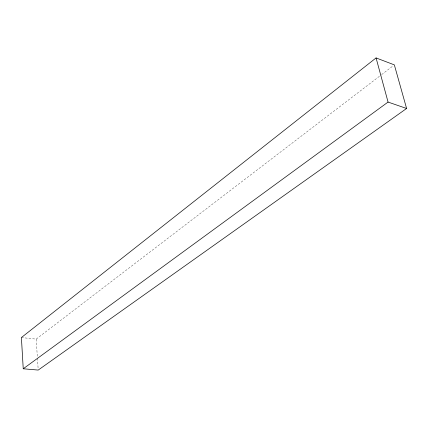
<?xml version="1.0" encoding="UTF-8"?>
<svg xmlns="http://www.w3.org/2000/svg" width="428" height="428" viewBox="0 0 428 428"><rect width="100%" height="100%" fill="white"/><g stroke="black" fill="none" stroke-linecap="round" stroke-linejoin="round"><path stroke-width="0.32" stroke-dasharray="2.14 1.6" d="M21.4 337.542L36.171 339.126L381.08 75.034M381.61 74.627L393.284 65.687M36.171 339.126L37.391 357.557M37.434 358.22L38.135 368.754"/><path stroke-width="0.64" d="M376.073 57.93L21.4 337.542L23.24 368.776L38.22 370.07L406.6 108.477L394.343 64.874L376.073 57.93L388.062 102.067L406.6 108.477M23.24 368.776L388.062 102.067"/></g></svg>
